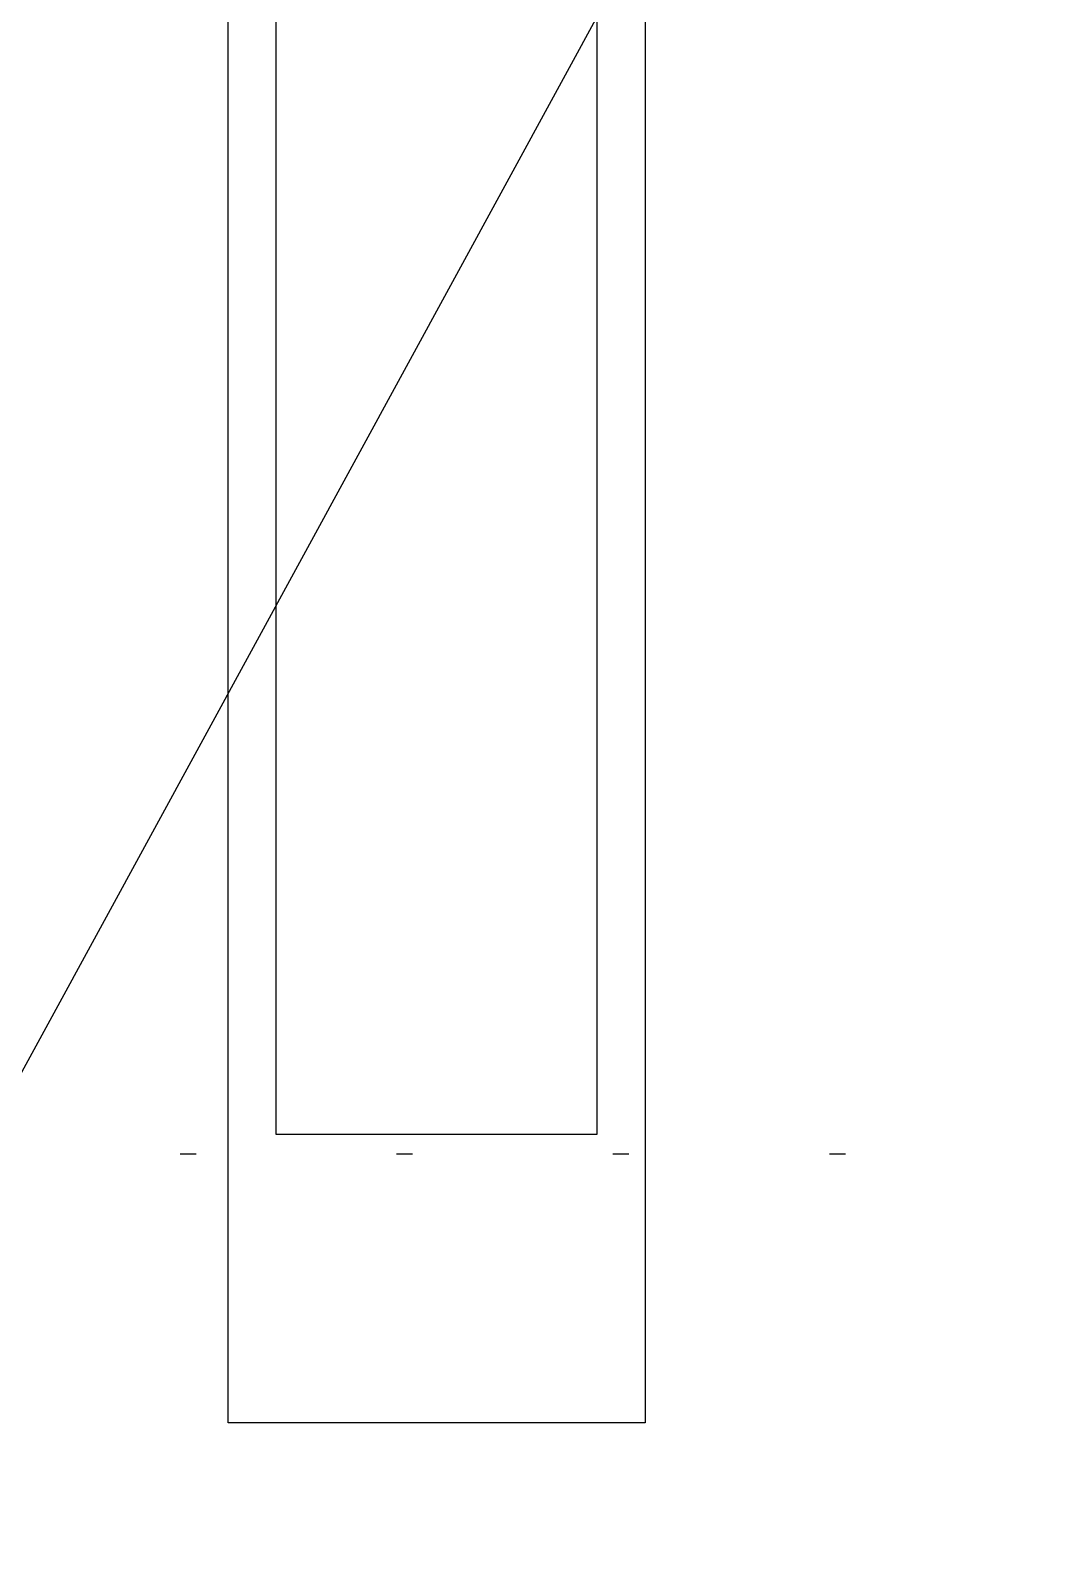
# Model space of a CAD drawing. Header units: millimetres. Extents: x -1499 to 6658, y -12483 to -6008.
# Drawn here: x 2223.63 to 2229.89, y -10987.63 to -10978.05 of the extents above; entities that cross this region are included whole.
import ezdxf

# ---------------------------------------------------------------- set-up
doc = ezdxf.new("R2010")
doc.units = ezdxf.units.MM
doc.linetypes.add('A-DOTLN01H', pattern=[0.125, 0, -0.125])
for name, color, linetype in [('3공구_안성방향_CR-BOXN', 3, 'Continuous'), ('CR-GRID', 56, 'A-DOTLN01H'), ('종단지반선', 3, 'Continuous')]:
    doc.layers.add(name, color=color, linetype=linetype)

msp = doc.modelspace()

# ---------------------------------------------------------------- linework, layer by layer
at = {"layer": '3공구_안성방향_CR-BOXN', "color": 4, "linetype": 'Continuous', "flags": 128}
for points in [[(2224.8572, -10971.1376), (2227.4572, -10971.1376), (2227.4572, -10986.7376), (2224.8572, -10986.7376)], [(2225.1572, -10972.9376), (2227.1572, -10972.9376), (2227.1572, -10984.9376), (2225.1572, -10984.9376)]]:
    msp.add_lwpolyline(points, close=True, dxfattribs=at)
at = {"layer": 'CR-GRID', "linetype": 'A-DOTLN01H', "ltscale": 10}
msp.add_line((1436.1572, -10985.0576), (6636.1572, -10985.0576), dxfattribs=at)
at = {"layer": '종단지반선', "flags": 128}
msp.add_lwpolyline([(2276.1572, -10939.6496), (2256.1572, -10954.9676), (2236.1572, -10961.4356), (2216.1572, -10998.1556), (2213.3572, -10998.7376), (2196.1572, -10949.5676), (2188.6572, -10942.5776), (2186.3572, -10942.5776), (2177.4572, -10973.3576), (2176.9572, -10973.3576), (2176.1572, -10969.8416), (2156.1572, -10912.0136), (2136.1572, -10860.1376), (2116.1572, -10769.0876), (2096.1572, -10711.7696), (2076.1572, -10700.4896), (2056.1572, -10725.4436), (2044.2572, -10772.3576), (2042.7572, -10773.2276), (2036.1572, -10760.6936), (2016.1572, -10733.1176), (1996.1572, -10661.8976), (1976.1572, -10616.3456)], dxfattribs=at)

doc.saveas('drawing.dxf')
